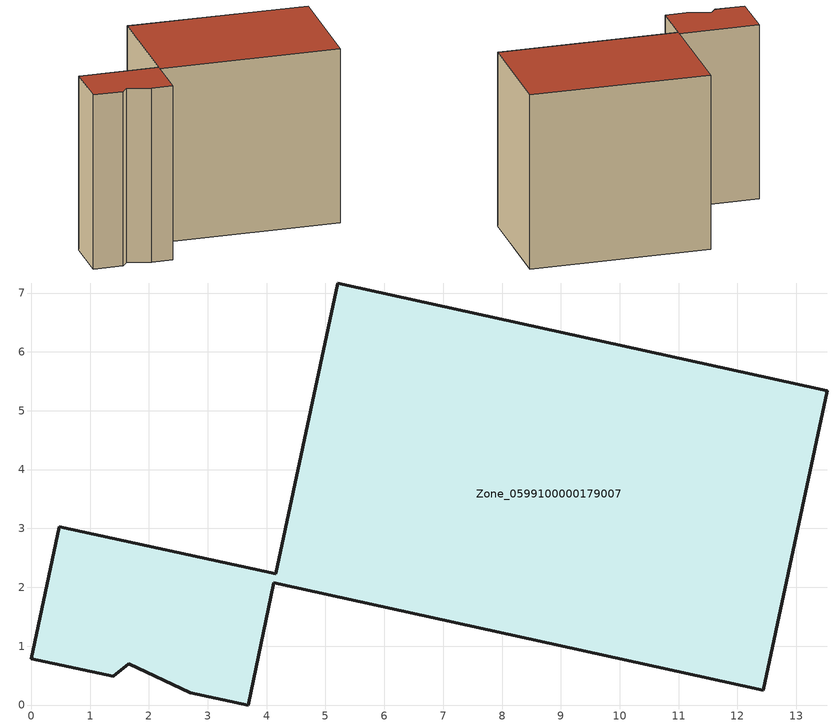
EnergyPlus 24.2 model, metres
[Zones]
Zone_0599100000179007
 floor ground (C_G): 4.16,2.23 5.21,7.17 13.53,5.34 12.44,0.25 4.12,2.08 3.69,0 2.7,0.21 1.66,0.7 1.4,0.49 0,0.78 0.47,3.03 z0
 wall outside (C_F): 1.66,0.7 2.7,0.21 3.69,0 4.12,2.08 12.44,0.25 13.53,5.34 5.21,7.17 4.16,2.23 0.47,3.03 0,0.78 1.4,0.49 1.66,0.7 z0:8.54
 roof outside (C_R): 2.7,0.21 3.69,0 4.12,2.08 12.44,0.25 13.53,5.34 5.21,7.17 4.16,2.23 0.47,3.03 0,0.78 1.4,0.49 1.66,0.7 z8.54
[BUILDING]
Pand.0599100000179007: North Axis=0; Terrain=City; Loads Convergence Tolerance Value=0.04; Temperature Convergence Tolerance Value=0.4; Solar Distribution=FullExterior; Maximum Number of Warmup Days=25; Minimum Number of Warmup Days=1
[Site:Location]
Rotterdam.The.Hague.AP_ZH_NLD Design_Conditions: Latitude=51.96; Longitude=4.45; Time Zone=1; Elevation=-4.5
[SITE:GROUNDTEMPERATURE:BUILDINGSURFACE]
18, 18, 18, 18, 18, 18, 18, 18, 18, 18, 18, 18
[MATERIAL] Thermal Absorptance=0.9; Solar Absorptance=0.7; Visible Absorptance=0.7
Name | Roughness | Thickness | Conductivity | Density | Specific Heat
G.TI.1975-1991 | MediumSmooth | 0.15 | 0.288461 | 540 | 1210
F.TI.1975-1991 | Rough | 0.3 | 0.230769 | 1920 | 840
R.TI.1975-1991 | MediumRough | 0.2 | 0.153846 | 1500 | 1000
[CONSTRUCTION]
C_G: G.TI.1975-1991
C_F: F.TI.1975-1991
C_R: R.TI.1975-1991
[ZONE]
Zone_0599100000179007: Type=1; Multiplier=1; Ceiling Height=Autocalculate; Volume=Autocalculate; Floor Area=autocalculate; Part of Total Floor Area=Yes
[ZONEINFILTRATION:DESIGNFLOWRATE]
Infil_Zone_0599100000179007: Zone or ZoneList or Space or SpaceList=Zone_0599100000179007; Schedule=AlwaysOn; Design Flow Rate Calculation Method=Flow/Area; Flow Rate per Floor Area=0.003; Constant Term Coefficient=1; Temperature Term Coefficient=0; Velocity Term Coefficient=0; Velocity Squared Term Coefficient=0
[HVACTEMPLATE:ZONE:IDEALLOADSAIRSYSTEM]
Zone_0599100000179007: Maximum Heating Supply Air Temperature=50; Minimum Cooling Supply Air Temperature=13; Maximum Heating Supply Air Humidity Ratio=0.0156; Minimum Cooling Supply Air Humidity Ratio=0.0077; Heating Limit=NoLimit; Cooling Limit=NoLimit; Dehumidification Control Type=ConstantSensibleHeatRatio; Cooling Sensible Heat Ratio=0.7; Dehumidification Setpoint=60; Humidification Control Type=None; Humidification Setpoint=30; Outdoor Air Method=None; Outdoor Air Flow Rate per Person=0.00944; Outdoor Air Flow Rate per Zone Floor Area=0; Outdoor Air Flow Rate per Zone=0; Demand Controlled Ventilation Type=None; Outdoor Air Economizer Type=NoEconomizer; Heat Recovery Type=None; Sensible Heat Recovery Effectiveness=0.7; Latent Heat Recovery Effectiveness=0.65
[ZONECONTROL:THERMOSTAT]
ThermostatControl_Zone_0599100000179007: Zone or ZoneList=Zone_0599100000179007; Control Type Schedule=DualSetpointControlType; Control 1=Thermostat_Zone_0599100000179007; Temperature Difference Between Cutout And Setpoint=0
[THERMOSTATSETPOINT:DUALSETPOINT]
Thermostat_Zone_0599100000179007: Heating Setpoint Temperature Schedule=HeatingSetpoint_Zone_0599100000179007; Cooling Setpoint Temperature Schedule=CoolingSetpoint_Zone_0599100000179007
[SCHEDULE:COMPACT]
HeatingSetpoint_Zone_0599100000179007: Through: 12/31, For: AllDays, Until: 24:00, 21
CoolingSetpoint_Zone_0599100000179007: Through: 12/31, For: AllDays, Until: 24:00, 24
DualSetpointControlType: Through: 12/31, For: AllDays, Until: 24:00, 4
AlwaysOn: Through: 12/31, For: AllDays, Until: 24:00, 1
